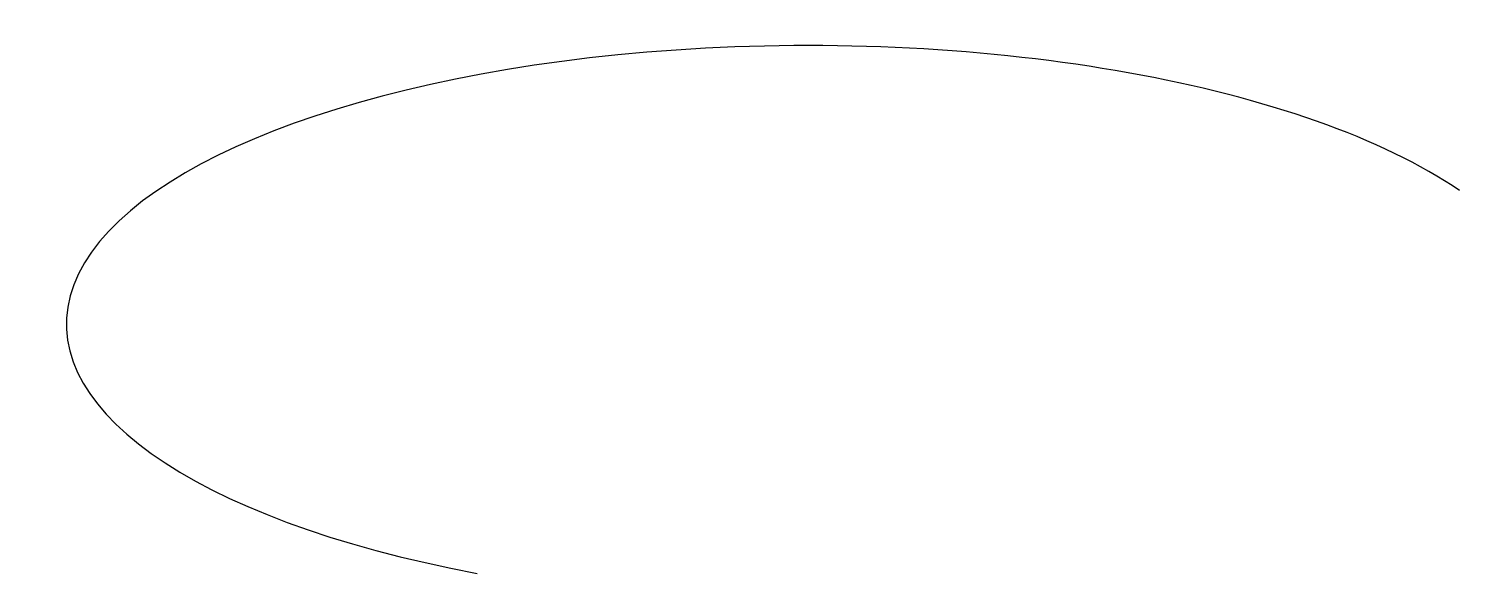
# Model space of a CAD drawing. Extents: x -5.9 to 9.5, y -6.2 to -0.3.
import ezdxf

# ---------------------------------------------------------------- set-up
doc = ezdxf.new("R2010")
doc.units = 0
doc.layers.add('VIPRS_G13', color=7, linetype='Continuous')

msp = doc.modelspace()

# ---------------------------------------------------------------- linework, layer by layer
at = {"layer": 'VIPRS_G13'}
msp.add_ellipse((2.5, -3.5), major_axis=(8, 0), ratio=0.375, start_param=0.5, end_param=4.25, dxfattribs=at)

doc.saveas('drawing.dxf')
